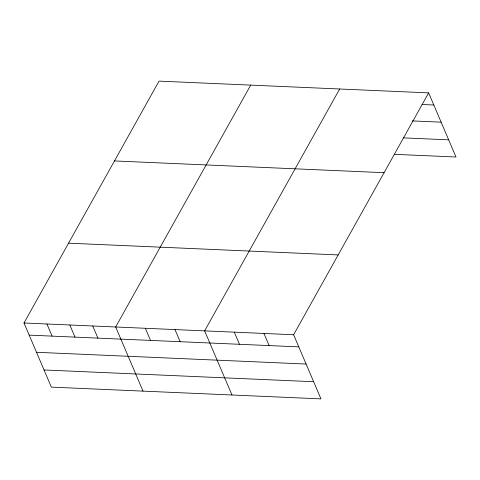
<?xml version="1.0" encoding="UTF-8"?>
<svg xmlns="http://www.w3.org/2000/svg" width="480" height="480" viewBox="0 0 480 480"><rect width="100%" height="100%" fill="white"/><g stroke="black" fill="none" stroke-linecap="round" stroke-linejoin="round"><path stroke-width="0.72" d="M428.646 92.874L293.61 334.746L320.964 398.88L51.354 387.126L24 322.992L159.036 81.12L428.646 92.874L456 157.008L394.464 154.326M250.704 85.116L115.668 326.988L143.022 391.122M339.672 88.998L204.636 330.864L231.996 395.004M421.956 104.49L433.818 105.006M412.224 120.906L441.138 122.166M403.452 137.88L448.68 139.848M114.474 160.938L384.084 172.692M68.562 243.174L338.172 254.928M24 322.992L293.61 334.746M29.172 335.124L298.782 346.878M36.492 352.284L306.102 364.038M44.034 369.966L313.644 381.72M263.952 333.45L269.124 345.582M234.294 332.16L239.472 344.292M174.978 329.574L180.156 341.706M145.326 328.278L150.498 340.41M92.748 325.986L97.926 338.118M69.834 324.99L75.006 337.122M46.914 323.988L52.092 336.12"/></g></svg>
